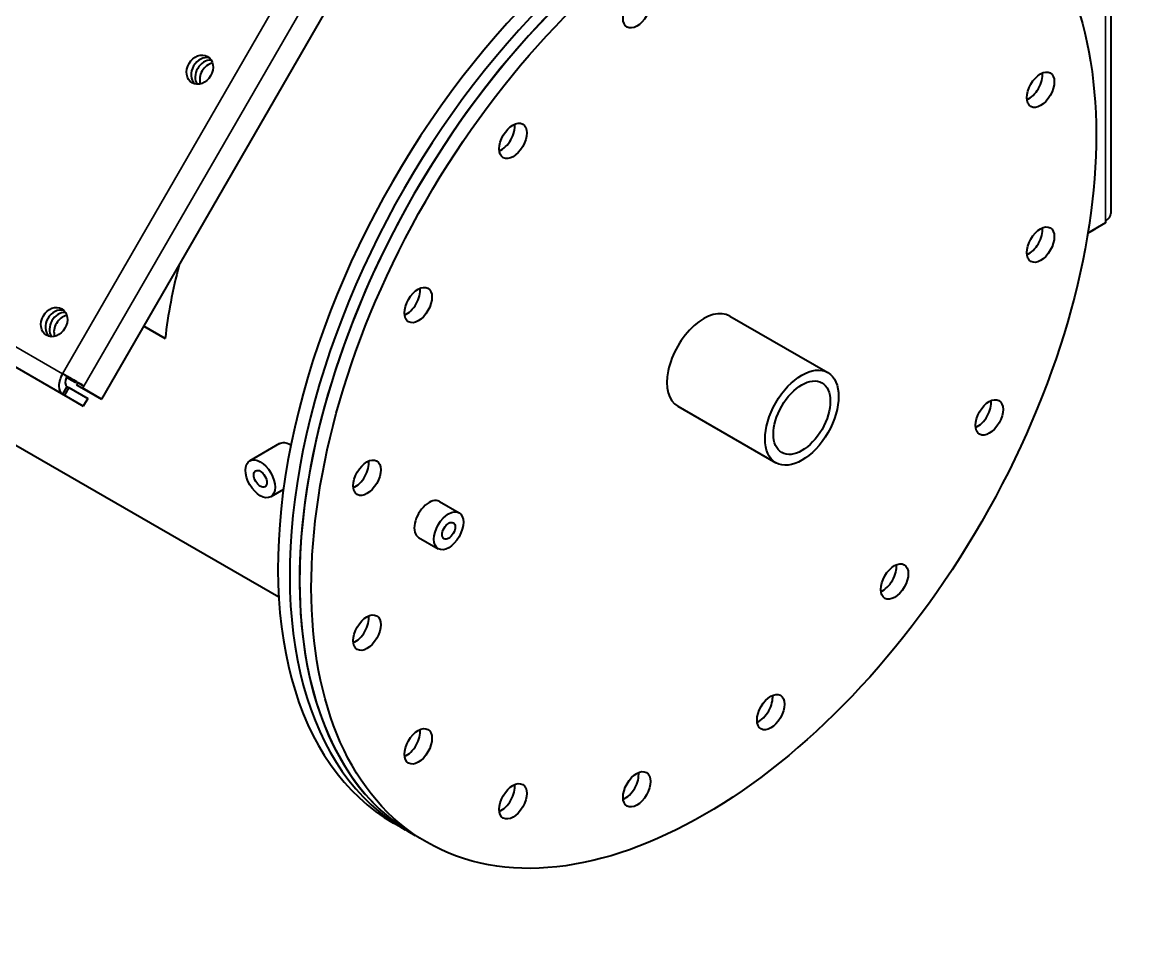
# Model space of a CAD drawing. Header units: millimetres. Extents: x 0 to 4756, y 0 to 3364.
# Drawn here: x 4311.4 to 4511.9, y 2500.7 to 2664.3 of the extents above; entities that cross this region are included whole.
import ezdxf

# ---------------------------------------------------------------- set-up
doc = ezdxf.new("R2010")
doc.units = ezdxf.units.MM
doc.header["$LTSCALE"] = 4
doc.layers.add('가시적인 것(ISO)', color=3, linetype='Continuous', lineweight=40)
doc.layers.add('가시적인 좁은 것(ISO)', color=3, linetype='Continuous', lineweight=35)

msp = doc.modelspace()

# ---------------------------------------------------------------- linework, layer by layer
at = {"layer": '가시적인 것(ISO)'}
for p, q in [((4507.5416, 2776.6662), (4507.5416, 2629.8347)), ((4385.9612, 2700.7752), (4325.6925, 2596.387)), ((4322.3955, 2595.1338), (4212.414, 2658.4679)), ((4225.2958, 2636.9944), (4357.623, 2560.7922)), ((4506.6044, 2628.1486), (4503.3998, 2626.3032)), ((4506.6044, 2628.5317), (4506.6044, 2628.1486)), ((4503.3982, 2626.2937), (4504.673, 2627.0277)), ((4504.673, 2627.0364), (4504.673, 2627.0277)), ((4438.8751, 2611.3674), (4456.5527, 2601.1875)), ((4337.1489, 2607.3352), (4333.2948, 2609.5546)), ((4333.3023, 2609.5675), (4337.1489, 2607.3352)), ((4319.4641, 2600.5332), (4318.6641, 2600.9975)), ((4319.3641, 2600.36), (4319.5055, 2600.2786)), ((4321.0555, 2599.3791), (4319.3678, 2600.351)), ((4319.3691, 2600.3538), (4320.2555, 2599.8434)), ((4319.3691, 2600.3538), (4320.2555, 2599.8434)), ((4319.5055, 2600.2786), (4319.6055, 2600.4518)), ((4320.2555, 2599.8434), (4319.5055, 2600.2786)), ((4320.2555, 2599.8434), (4320.3566, 2600.0185)), ((4320.2555, 2599.8434), (4320.3566, 2600.0185)), ((4319.4641, 2598.6834), (4318.6641, 2597.2977)), ((4319.7955, 2598.4925), (4318.9955, 2597.1069)), ((4319.4641, 2598.6834), (4319.7955, 2598.4925)), ((4319.7955, 2598.4925), (4323.1955, 2596.5194)), ((4320.2555, 2599.8434), (4321.0555, 2599.3791)), ((4321.1574, 2599.5555), (4321.0555, 2599.3791)), ((4321.3955, 2599.4175), (4321.1612, 2599.0116)), ((4321.1612, 2599.0116), (4324.5612, 2597.0385)), ((4321.1612, 2599.0116), (4322.2925, 2598.3601)), ((4321.3955, 2599.4175), (4322.5268, 2598.766)), ((4322.2925, 2598.3601), (4322.5268, 2598.766)), ((4325.6925, 2596.387), (4322.2925, 2598.3601)), ((4318.6641, 2597.2977), (4318.9955, 2597.1069)), ((4318.9955, 2597.1069), (4322.3955, 2595.1338)), ((4323.1955, 2596.5194), (4322.3955, 2595.1338)), ((4324.5612, 2597.0385), (4325.6925, 2596.387)), ((4429.5182, 2595.119), (4447.1959, 2584.9391)), ((4357.7588, 2588.3918), (4352.4222, 2585.3187)), ((4358.4592, 2580.1405), (4356.1649, 2578.8193)), ((4386.5705, 2577.9892), (4390.1061, 2575.9532)), ((4382.8278, 2571.4898), (4386.3633, 2569.4538)), ((4380.4043, 2518.8244), (4378.283, 2520.046)), ((4382.1721, 2517.8064), (4380.4043, 2518.8244)), ((4384.2934, 2516.5848), (4382.1721, 2517.8064))]:
    msp.add_line(p, q, dxfattribs=at)
for centre, major_axis, ratio, start_param, end_param in [((4262.7232, 2701.9881), (49.9032, 86.6583), 0.57809312, 5.56045106, 10.14751221), ((4430.3076, 2605.4828), (-49.9032, -86.6583), 0.57809312, 3.14159265, 6.28318531), ((4432.0753, 2604.4648), (49.9032, 86.6583), 0.57809312, 0, 3.14159265), ((4428.1862, 2606.7043), (-49.9032, -86.6583), 0.57809312, 3.14159265, 6.28318531), ((4430.3076, 2605.4828), (-49.9032, -86.6583), 0.57809312, 3.14159265, 6.28318531), ((4432.0753, 2604.4648), (-49.9032, -86.6583), 0.57809312, 3.14159265, 6.28318531), ((4344.2022, 2655.294), (-1.3803, -2.3785), 0.81596928, 3.34918274, 6.07559522), ((4344.2022, 2655.294), (1.3803, 2.3785), 0.81596928, 0.20759009, 2.93400256), ((4344.9522, 2654.8588), (1.3803, 2.3785), 0.81596928, 0.41077859, 2.73081407), ((4344.9522, 2654.8588), (-1.3803, -2.3785), 0.81596928, 3.55237124, 5.87240672), ((4345.7522, 2654.3945), (-1.3803, -2.3785), 0.81596928, 3.79189315, 5.63288482), ((4492.7583, 2653.3656), (-1.7466, -3.033), 0.57809312, 0.64966906, 2.4919236), ((4492.7583, 2653.3656), (1.7466, 3.033), 0.57809312, 3.79126171, 5.63351625), ((4397.7012, 2644.1495), (-1.7466, -3.033), 0.57809312, 0.64966906, 2.4919236), ((4397.7012, 2644.1495), (1.7466, 3.033), 0.57809312, 3.79126171, 5.63351625), ((4504.3416, 2629.8347), (3.2, 0), 0.5758617, 5.49778714, 6.28318531), ((4492.7583, 2625.4539), (-1.7466, -3.033), 0.57809312, 0.64966906, 2.4919236), ((4492.7583, 2625.4539), (1.7466, 3.033), 0.57809312, 3.79126171, 5.63351625), ((4389.6489, 2628.8965), (-37.4274, -64.9938), 0.57809312, 5.15553316, 5.35395638), ((4380.6308, 2614.5827), (-1.7466, -3.033), 0.57809312, 0.64966906, 2.4919236), ((4380.6308, 2614.5827), (1.7466, 3.033), 0.57809312, 3.79126171, 5.63351625), ((4317.9522, 2609.8278), (-1.3803, -2.3785), 0.81596928, 3.34918274, 6.07559522), ((4317.9522, 2609.8278), (1.3803, 2.3785), 0.81596928, 0.20759009, 2.93400256), ((4318.7022, 2609.3925), (1.3803, 2.3785), 0.81596928, 0.41077859, 2.73081407), ((4318.7022, 2609.3925), (-1.3803, -2.3785), 0.81596928, 3.55237124, 5.87240672), ((4434.1966, 2603.2432), (-4.6784, -8.1242), 0.57809312, 3.14159265, 6.28318531), ((4319.5022, 2608.9282), (-1.3803, -2.3785), 0.81596928, 3.79189315, 5.63288482), ((4320.2641, 2600.069), (-1.5969, -2.7731), 0.57809312, 4.71045527, 6.2812516), ((4320.2641, 2600.069), (-2.7713, 1.6), 0.00157785, 3.75798328, 5.32877962), ((4320.2641, 2600.069), (-0.7985, -1.3865), 0.57809312, 4.8357831, 6.2812516), ((4320.2641, 2600.069), (1.3856, -0.8), 0.00157785, 0.61639072, 2.0618592), ((4483.5199, 2594.3468), (-1.7466, -3.033), 0.57809312, 0.64966906, 2.4919236), ((4483.5199, 2594.3468), (1.7466, 3.033), 0.57809312, 3.79126171, 5.63351625), ((4371.3923, 2583.4756), (-1.7466, -3.033), 0.57809312, 0.64966906, 2.4919236), ((4371.3923, 2583.4756), (1.7466, 3.033), 0.57809312, 3.79126171, 5.63351625), ((4384.6992, 2574.7395), (-1.8714, -3.2497), 0.57809312, 3.14159265, 6.28318531), ((4466.4495, 2564.78), (-1.7466, -3.033), 0.57809312, 0.64966906, 2.4919236), ((4466.4495, 2564.78), (1.7466, 3.033), 0.57809312, 3.79126171, 5.63351625), ((4371.3923, 2555.5639), (-1.7466, -3.033), 0.57809312, 0.64966906, 2.4919236), ((4371.3923, 2555.5639), (1.7466, 3.033), 0.57809312, 3.79126171, 5.63351625), ((4444.1459, 2541.2549), (-1.7466, -3.033), 0.57809312, 0.64966906, 2.4919236), ((4444.1459, 2541.2549), (1.7466, 3.033), 0.57809312, 3.79126171, 5.63351625), ((4380.6308, 2535.0969), (-1.7466, -3.033), 0.57809312, 0.64966906, 2.4919236), ((4380.6308, 2535.0969), (1.7466, 3.033), 0.57809312, 3.79126171, 5.63351625), ((4420.0047, 2527.3529), (-1.7466, -3.033), 0.57809312, 0.64966906, 2.4919236), ((4420.0047, 2527.3529), (1.7466, 3.033), 0.57809312, 3.79126171, 5.63351625), ((4397.7012, 2525.1905), (-1.7466, -3.033), 0.57809312, 0.64966906, 2.4919236), ((4397.7012, 2525.1905), (1.7466, 3.033), 0.57809312, 3.79126171, 5.63351625)]:
    msp.add_ellipse(centre, major_axis=major_axis, ratio=ratio, start_param=start_param, end_param=end_param, dxfattribs=at)
for centre, major_axis, ratio in [((4434.1966, 2603.2432), (-49.9032, -86.6583), 0.57809312), ((4422.126, 2666.453), (-1.7466, -3.033), 0.57809312), ((4343.4022, 2655.7583), (1.3803, 2.3785), 0.81596928), ((4494.8796, 2652.144), (-1.7466, -3.033), 0.57809312), ((4399.8225, 2642.9279), (-1.7466, -3.033), 0.57809312), ((4494.8796, 2624.2323), (-1.7466, -3.033), 0.57809312), ((4382.7521, 2613.3612), (-1.7466, -3.033), 0.57809312), ((4317.1522, 2610.292), (1.3803, 2.3785), 0.81596928), ((4451.8743, 2593.0633), (-4.6784, -8.1242), 0.57809312), ((4451.8743, 2593.0633), (-3.618, -6.2827), 0.57809312), ((4485.6412, 2593.1252), (-1.7466, -3.033), 0.57809312), ((4354.2936, 2582.069), (1.8714, -3.2497), 0.57809312), ((4373.5136, 2582.254), (-1.7466, -3.033), 0.57809312), ((4354.2936, 2582.069), (0.8293, -1.44), 0.57809312), ((4388.2347, 2572.7035), (-1.8714, -3.2497), 0.57809312), ((4388.2347, 2572.7035), (-0.8293, -1.44), 0.57809312), ((4468.5708, 2563.5584), (-1.7466, -3.033), 0.57809312), ((4373.5136, 2554.3423), (-1.7466, -3.033), 0.57809312), ((4446.2672, 2540.0333), (-1.7466, -3.033), 0.57809312), ((4382.7521, 2533.8753), (-1.7466, -3.033), 0.57809312), ((4422.126, 2526.1313), (-1.7466, -3.033), 0.57809312), ((4399.8225, 2523.9689), (-1.7466, -3.033), 0.57809312)]:
    msp.add_ellipse(centre, major_axis=major_axis, ratio=ratio, dxfattribs=at)
msp.add_open_spline([(4357.7588, 2588.3918), (4358.0019, 2588.5318), (4358.3075, 2588.6003), (4358.9716, 2588.5443), (4359.3302, 2588.4187), (4359.6632, 2588.227)], degree=3, knots=[6.2178924, 6.2178924, 6.2178924, 6.2178924, 6.499007746, 6.499007746, 6.781573331, 6.781573331, 6.781573331, 6.781573331], dxfattribs=at)
msp.add_open_spline([(4359.6632, 2588.227), (4359.7103, 2588.1998), (4359.7578, 2588.1709), (4359.8055, 2588.1402)], degree=3, dxfattribs=at)
at = {"layer": '가시적인 좁은 것(ISO)'}
for p, q in [((4506.6044, 2628.5317), (4506.6044, 2775.3632)), ((4318.6641, 2600.9975), (4378.4641, 2704.574)), ((4382.3268, 2702.3424), (4322.5268, 2598.766)), ((4209.3454, 2663.95), (4318.6641, 2600.9975)), ((4318.6641, 2597.2977), (4209.3454, 2660.2502))]:
    msp.add_line(p, q, dxfattribs=at)

doc.saveas('drawing.dxf')
